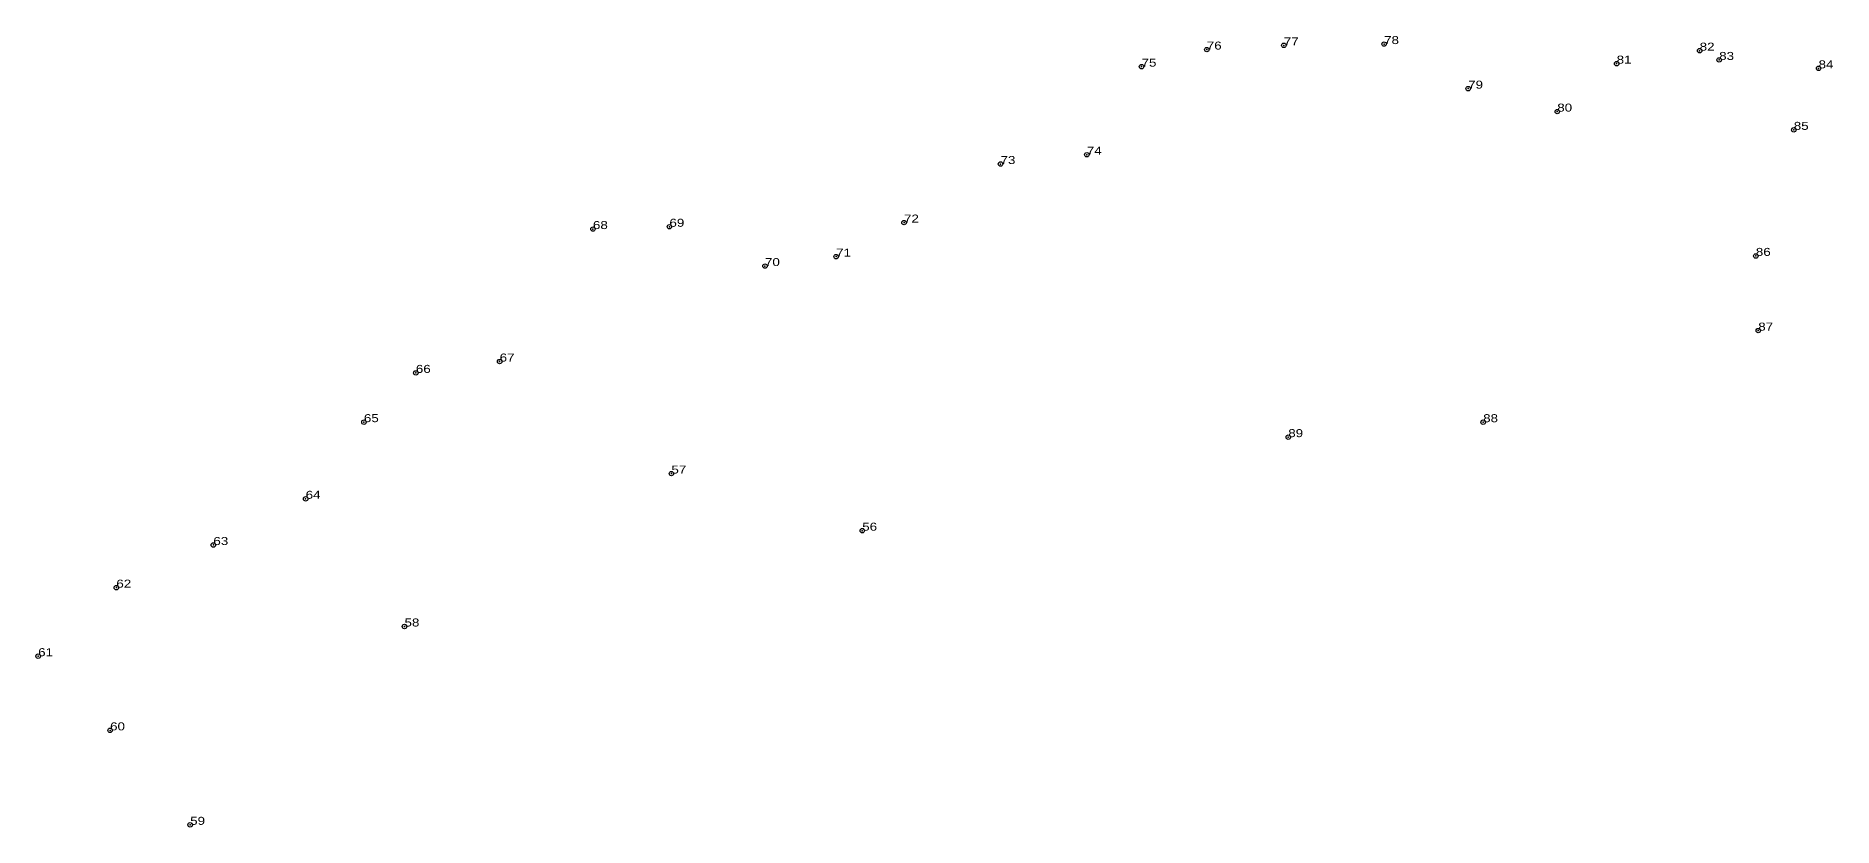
# Model space of a CAD drawing. Header units: metres. Extents: x 549203 to 552789, y 1818269 to 1821872.
# Drawn here: x 552384.5 to 552788.8, y 1819351.8 to 1819529.7 of the extents above; entities that cross this region are included whole.
import ezdxf

# ---------------------------------------------------------------- set-up
doc = ezdxf.new("R2010")
doc.units = ezdxf.units.M
doc.header["$LTSCALE"] = 2
doc.header["$PDMODE"] = 32
doc.header["$PDSIZE"] = 1
doc.layers.add('12', color=7, linetype='Continuous')
doc.layers.add('7', color=7, linetype='Continuous')

msp = doc.modelspace()

# ---------------------------------------------------------------- linework, layer by layer
at = {"layer": '7'}
for p in [(552647.89, 1819526.67), (552665.22, 1819527.62), (552687.78, 1819527.91), (552758.76, 1819526.42), (552633.22, 1819522.83), (552740.09, 1819523.51), (552763.15, 1819524.34), (552785.51, 1819522.45), (552706.69, 1819517.88), (552726.73, 1819512.72), (552779.93, 1819508.61), (552620.91, 1819503.02), (552601.5, 1819500.93), (552509.81, 1819486.3), (552527.01, 1819486.82), (552579.79, 1819487.76), (552548.51, 1819477.98), (552564.51, 1819480.1), (552771.4, 1819480.25), (552771.94, 1819463.47), (552469.98, 1819453.95), (552488.83, 1819456.5), (552458.29, 1819442.87), (552710.06, 1819442.86), (552666.22, 1819439.5), (552527.46, 1819431.3), (552445.19, 1819425.63), (552570.39, 1819418.46), (552424.43, 1819415.24), (552402.61, 1819405.65), (552467.43, 1819396.91), (552385.02, 1819390.23), (552401.2, 1819373.55), (552419.21, 1819352.3)]:
    msp.add_point(p, dxfattribs=at)

# ---------------------------------------------------------------- texts
at = {"layer": '12', "width": 1.25}
for s, p in [('76', (552647.89, 1819526.67)), ('77', (552665.22, 1819527.62)), ('78', (552687.78, 1819527.91)), ('82', (552758.76, 1819526.42)), ('75', (552633.22, 1819522.83)), ('81', (552740.09, 1819523.51)), ('83', (552763.15, 1819524.34)), ('84', (552785.51, 1819522.45)), ('79', (552706.69, 1819517.88)), ('80', (552726.73, 1819512.72)), ('85', (552779.93, 1819508.61)), ('73', (552601.5, 1819500.93)), ('74', (552620.91, 1819503.02)), ('68', (552509.81, 1819486.3)), ('69', (552527.02, 1819486.82)), ('72', (552579.79, 1819487.76)), ('70', (552548.51, 1819477.98)), ('71', (552564.51, 1819480.1)), ('86', (552771.4, 1819480.26)), ('87', (552771.94, 1819463.46)), ('67', (552488.83, 1819456.5)), ('66', (552469.98, 1819453.95)), ('65', (552458.29, 1819442.87)), ('88', (552710.06, 1819442.86)), ('89', (552666.22, 1819439.5)), ('57', (552527.46, 1819431.3)), ('64', (552445.19, 1819425.63)), ('56', (552570.39, 1819418.46)), ('63', (552424.43, 1819415.24)), ('62', (552402.61, 1819405.65)), ('58', (552467.43, 1819396.91)), ('61', (552385.02, 1819390.23)), ('60', (552401.2, 1819373.55)), ('59', (552419.21, 1819352.3))]:
    msp.add_text(s, height=1.8, dxfattribs=at).set_placement(p)

doc.saveas('drawing.dxf')
